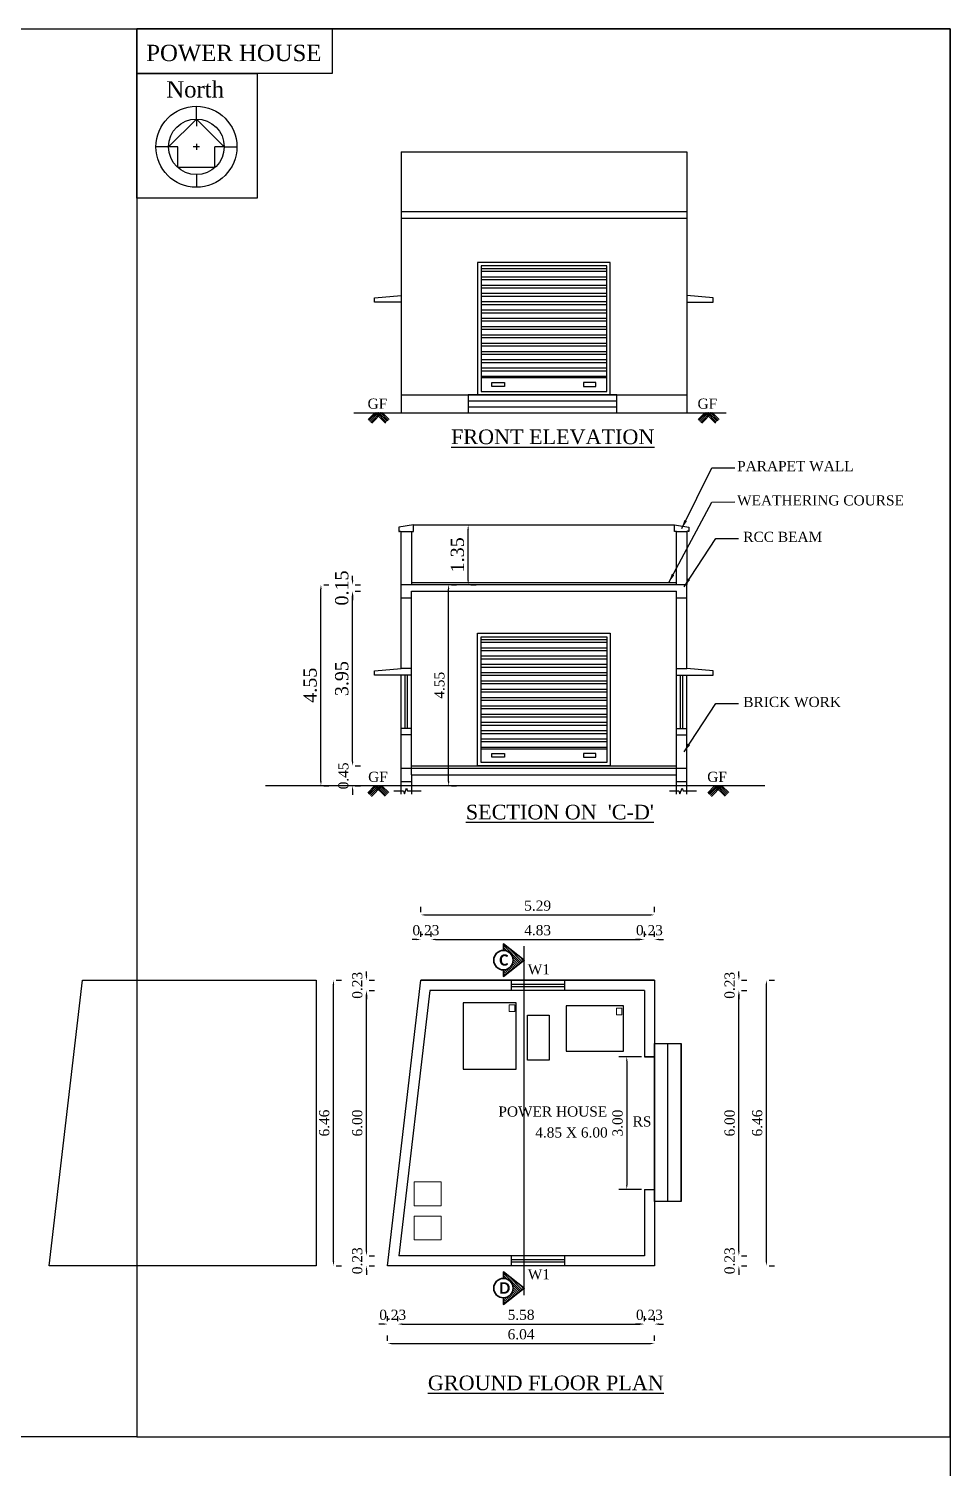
# Model space of a CAD drawing. Header units: metres. Extents: x 2754 to 3501, y 1112 to 1514.
# Drawn here: x 3397.81 to 3418.65, y 1410.12 to 1442.68 of the extents above; entities that cross this region are included whole.
import ezdxf

# ---------------------------------------------------------------- set-up
doc = ezdxf.new("R2010")
doc.units = ezdxf.units.M
doc.linetypes.add('CENTER2', pattern=[1.125, 0.75, -0.125, 0.125, -0.125])
doc.linetypes.add('CONTINULUS', pattern=[0])
for name, color, linetype in [('01-BRICK WALL', 1, 'Continuous'), ('AR-COLUMN', 2, 'Continuous'), ('AR-DOOR', 2, 'Continuous'), ('AR-THIN', 8, 'Continuous'), ('AR-WALL', 7, 'Continuous'), ('BLK_2_FLR_0_BLT_UP_AREA', 1, 'Continuous'), ('BLK_2_FLR_0_EXIT_WIDTH_DOOR', 2, 'Continuous'), ('BLK_2_FLR_0_URINAL', 235, 'Continuous'), ('BLK_2_FLR_0_WATER_CLOSET', 213, 'Continuous'), ('BLK_2_FLR_1_ROOF_AREA', 54, 'Continuous'), ('BLK_2_HT_OF_BLDG', 5, 'Continuous'), ('BLK_2_LVL_0_METER_ROOM', 14, 'Continuous'), ('BLK_2_PLINTH_HEIGHT', 7, 'Continuous')]:
    doc.layers.add(name, color=color, linetype=linetype)
doc.layers.add('BLK_2_FLR_0_WASH', color=243, linetype='Continuous', lineweight=5)
doc.layers.add('Wall', color=4, linetype='Continuous', lineweight=35)
doc.styles.add('ANAND', font='times.ttf')
doc.styles.add('MtXpl_Calibri', font='calibrib.ttf')
doc.styles.add('X', font='times.ttf')
doc.dimstyles.new('V1', dxfattribs={"dimtxt": 0.23, "dimasz": 0.1, "dimexe": 0.18, "dimexo": 0.0625, "dimgap": 0.09, "dimtad": 1, "dimzin": 0, "dimdsep": 46, "dimtxsty": 'ANAND', "dimcen": 0.09, "dimadec": 0, "dimazin": 0, "dimtfac": 1, "dimtix": 1, "dimtofl": 0, "dimtmove": 2, "dimatfit": 0, "dimfxl": 0, "dimtolj": 1, "dimtzin": 0, "dimarcsym": 0})

# ---------------------------------------------------------------- blocks, each defined once
blk = doc.blocks.new('*D598')
at = {"layer": 'BLK_2_PLINTH_HEIGHT', "color": 0, "lineweight": -2, "ltscale": 400}
for p, q in [((3405.136, 1426.103), (3405.136, 1426.203)), ((3405.198, 1426.003), (3405.316, 1426.003)), ((3405.136, 1425.453), (3405.136, 1425.353)), ((3405.198, 1425.553), (3405.316, 1425.553))]:
    blk.add_line(p, q, dxfattribs=at)
at = {"layer": 'BLK_2_PLINTH_HEIGHT', "color": 0, "ltscale": 400}
for points in [[(3405.119, 1426.103), (3405.153, 1426.103), (3405.136, 1426.003)], [(3405.119, 1425.453), (3405.153, 1425.453), (3405.136, 1425.553)]]:
    blk.add_solid(points, dxfattribs=at)
at = {"layer": 'Defpoints', "color": 0, "ltscale": 400}
for p in [(3405.136, 1426.003), (3405.136, 1426.003), (3405.136, 1425.553)]:
    blk.add_point(p, dxfattribs=at)
at = {"layer": 'BLK_2_PLINTH_HEIGHT', "color": 0, "ltscale": 400, "insert": (3404.929, 1425.778), "char_height": 0.23, "attachment_point": 5, "rotation": 90, "style": 'ANAND'}
blk.add_mtext('\\A1;0.45', dxfattribs=at)
blk = doc.blocks.new('*D599')
at = {"color": 0, "lineweight": -2}
for p, q in [((3405.198, 1429.953), (3405.316, 1429.953)), ((3405.136, 1426.103), (3405.136, 1429.853)), ((3405.198, 1426.003), (3405.316, 1426.003))]:
    blk.add_line(p, q, dxfattribs=at)
at = {"color": 0}
for points in [[(3405.119, 1429.853), (3405.153, 1429.853), (3405.136, 1429.953)], [(3405.119, 1426.103), (3405.153, 1426.103), (3405.136, 1426.003)]]:
    blk.add_solid(points, dxfattribs=at)
at = {"layer": 'Defpoints', "color": 0}
for p in [(3405.136, 1429.953), (3405.136, 1429.953), (3405.136, 1426.003)]:
    blk.add_point(p, dxfattribs=at)
at = {"color": 0, "insert": (3404.893, 1427.978), "char_height": 0.3, "attachment_point": 5, "rotation": 90, "style": 'ANAND'}
blk.add_mtext('\\A1;3.95', dxfattribs=at)
blk = doc.blocks.new('*D600')
at = {"color": 0, "lineweight": -2}
for p, q in [((3405.136, 1430.203), (3405.136, 1430.303)), ((3405.198, 1430.103), (3405.316, 1430.103)), ((3405.198, 1429.953), (3405.316, 1429.953)), ((3405.136, 1429.853), (3405.136, 1429.753))]:
    blk.add_line(p, q, dxfattribs=at)
at = {"color": 0}
for points in [[(3405.119, 1430.203), (3405.153, 1430.203), (3405.136, 1430.103)], [(3405.119, 1429.853), (3405.153, 1429.853), (3405.136, 1429.953)]]:
    blk.add_solid(points, dxfattribs=at)
at = {"layer": 'Defpoints', "color": 0}
for p in [(3405.136, 1430.103), (3405.136, 1430.103), (3405.136, 1429.953)]:
    blk.add_point(p, dxfattribs=at)
at = {"color": 0, "insert": (3404.893, 1430.028), "char_height": 0.3, "attachment_point": 5, "rotation": 90, "style": 'ANAND'}
blk.add_mtext('\\A1;0.15', dxfattribs=at)
blk = doc.blocks.new('*D618')
at = {"color": 0, "lineweight": -2}
for p, q in [((3407.751, 1430.203), (3407.751, 1431.353)), ((3407.813, 1431.453), (3407.931, 1431.453)), ((3407.813, 1430.103), (3407.931, 1430.103))]:
    blk.add_line(p, q, dxfattribs=at)
at = {"color": 0}
for points in [[(3407.734, 1431.353), (3407.767, 1431.353), (3407.751, 1431.453)], [(3407.734, 1430.203), (3407.767, 1430.203), (3407.751, 1430.103)]]:
    blk.add_solid(points, dxfattribs=at)
at = {"layer": 'Defpoints', "color": 0}
for p in [(3407.751, 1431.453), (3407.751, 1431.453), (3407.751, 1430.103)]:
    blk.add_point(p, dxfattribs=at)
at = {"color": 0, "insert": (3407.508, 1430.778), "char_height": 0.3, "attachment_point": 5, "rotation": 90, "style": 'ANAND'}
blk.add_mtext('\\A1;1.35', dxfattribs=at)
blk = doc.blocks.new('*D601')
at = {"color": 0, "lineweight": -2}
for p, q in [((3404.42, 1425.653), (3404.42, 1430.003)), ((3404.483, 1430.103), (3404.6, 1430.103)), ((3404.483, 1425.553), (3404.6, 1425.553))]:
    blk.add_line(p, q, dxfattribs=at)
at = {"color": 0}
for points in [[(3404.404, 1430.003), (3404.437, 1430.003), (3404.42, 1430.103)], [(3404.404, 1425.653), (3404.437, 1425.653), (3404.42, 1425.553)]]:
    blk.add_solid(points, dxfattribs=at)
at = {"layer": 'Defpoints', "color": 0}
for p in [(3404.42, 1430.103), (3404.42, 1430.103), (3404.42, 1425.553)]:
    blk.add_point(p, dxfattribs=at)
at = {"color": 0, "insert": (3404.177, 1427.828), "char_height": 0.3, "attachment_point": 5, "rotation": 90, "style": 'ANAND'}
blk.add_mtext('\\A1;4.55', dxfattribs=at)
blk = doc.blocks.new('*D606')
at = {"color": 0, "lineweight": -2}
for p, q in [((3413.874, 1415.026), (3413.874, 1415.126)), ((3413.936, 1414.926), (3414.054, 1414.926)), ((3413.936, 1414.696), (3414.054, 1414.696)), ((3413.874, 1414.596), (3413.874, 1414.496))]:
    blk.add_line(p, q, dxfattribs=at)
at = {"color": 0}
for points in [[(3413.857, 1415.026), (3413.89, 1415.026), (3413.874, 1414.926)], [(3413.857, 1414.596), (3413.89, 1414.596), (3413.874, 1414.696)]]:
    blk.add_solid(points, dxfattribs=at)
at = {"layer": 'Defpoints', "color": 0}
for p in [(3413.874, 1414.926), (3413.874, 1414.926), (3413.874, 1414.696)]:
    blk.add_point(p, dxfattribs=at)
at = {"color": 0, "insert": (3413.666, 1414.811), "char_height": 0.23, "attachment_point": 5, "rotation": 90, "style": 'ANAND'}
blk.add_mtext('\\A1;0.23', dxfattribs=at)
blk = doc.blocks.new('*D607')
at = {"color": 0, "lineweight": -2}
for p, q in [((3413.874, 1415.026), (3413.874, 1420.826)), ((3413.936, 1420.926), (3414.054, 1420.926)), ((3413.936, 1414.926), (3414.054, 1414.926))]:
    blk.add_line(p, q, dxfattribs=at)
at = {"color": 0}
for points in [[(3413.857, 1420.826), (3413.89, 1420.826), (3413.874, 1420.926)], [(3413.857, 1415.026), (3413.89, 1415.026), (3413.874, 1414.926)]]:
    blk.add_solid(points, dxfattribs=at)
at = {"layer": 'Defpoints', "color": 0}
for p in [(3413.874, 1420.926), (3413.874, 1420.926), (3413.874, 1414.926)]:
    blk.add_point(p, dxfattribs=at)
at = {"color": 0, "insert": (3413.666, 1417.926), "char_height": 0.23, "attachment_point": 5, "rotation": 90, "style": 'ANAND'}
blk.add_mtext('\\A1;6.00', dxfattribs=at)
blk = doc.blocks.new('*D608')
at = {"color": 0, "lineweight": -2}
for p, q in [((3413.874, 1421.256), (3413.874, 1421.356)), ((3413.936, 1421.156), (3414.054, 1421.156)), ((3413.874, 1420.826), (3413.874, 1420.726)), ((3413.936, 1420.926), (3414.054, 1420.926))]:
    blk.add_line(p, q, dxfattribs=at)
at = {"color": 0}
for points in [[(3413.857, 1421.256), (3413.89, 1421.256), (3413.874, 1421.156)], [(3413.857, 1420.826), (3413.89, 1420.826), (3413.874, 1420.926)]]:
    blk.add_solid(points, dxfattribs=at)
at = {"layer": 'Defpoints', "color": 0}
for p in [(3413.874, 1421.156), (3413.874, 1421.156), (3413.874, 1420.926)]:
    blk.add_point(p, dxfattribs=at)
at = {"color": 0, "insert": (3413.666, 1421.041), "char_height": 0.23, "attachment_point": 5, "rotation": 90, "style": 'ANAND'}
blk.add_mtext('\\A1;0.23', dxfattribs=at)
blk = doc.blocks.new('*D609')
at = {"color": 0, "lineweight": -2}
for p, q in [((3414.559, 1421.156), (3414.676, 1421.156)), ((3414.496, 1414.796), (3414.496, 1421.056)), ((3414.559, 1414.696), (3414.676, 1414.696))]:
    blk.add_line(p, q, dxfattribs=at)
at = {"color": 0}
for points in [[(3414.48, 1421.056), (3414.513, 1421.056), (3414.496, 1421.156)], [(3414.48, 1414.796), (3414.513, 1414.796), (3414.496, 1414.696)]]:
    blk.add_solid(points, dxfattribs=at)
at = {"layer": 'Defpoints', "color": 0}
for p in [(3414.496, 1421.156), (3414.496, 1421.156), (3414.496, 1414.696)]:
    blk.add_point(p, dxfattribs=at)
at = {"color": 0, "insert": (3414.289, 1417.926), "char_height": 0.23, "attachment_point": 5, "rotation": 90, "style": 'ANAND'}
blk.add_mtext('\\A1;6.46', dxfattribs=at)
blk = doc.blocks.new('*D602')
at = {"color": 0, "lineweight": -2}
for p, q in [((3405.45, 1415.026), (3405.45, 1415.126)), ((3405.513, 1414.926), (3405.63, 1414.926)), ((3405.513, 1414.696), (3405.63, 1414.696)), ((3405.45, 1414.596), (3405.45, 1414.496))]:
    blk.add_line(p, q, dxfattribs=at)
at = {"color": 0}
for points in [[(3405.434, 1415.026), (3405.467, 1415.026), (3405.45, 1414.926)], [(3405.434, 1414.596), (3405.467, 1414.596), (3405.45, 1414.696)]]:
    blk.add_solid(points, dxfattribs=at)
at = {"layer": 'Defpoints', "color": 0}
for p in [(3405.45, 1414.926), (3405.45, 1414.926), (3405.45, 1414.696)]:
    blk.add_point(p, dxfattribs=at)
at = {"color": 0, "insert": (3405.243, 1414.811), "char_height": 0.23, "attachment_point": 5, "rotation": 90, "style": 'ANAND'}
blk.add_mtext('\\A1;0.23', dxfattribs=at)
blk = doc.blocks.new('*D603')
at = {"color": 0, "lineweight": -2}
for p, q in [((3405.45, 1415.026), (3405.45, 1420.826)), ((3405.513, 1420.926), (3405.63, 1420.926)), ((3405.513, 1414.926), (3405.63, 1414.926))]:
    blk.add_line(p, q, dxfattribs=at)
at = {"color": 0}
for points in [[(3405.434, 1420.826), (3405.467, 1420.826), (3405.45, 1420.926)], [(3405.434, 1415.026), (3405.467, 1415.026), (3405.45, 1414.926)]]:
    blk.add_solid(points, dxfattribs=at)
at = {"layer": 'Defpoints', "color": 0}
for p in [(3405.45, 1420.926), (3405.45, 1420.926), (3405.45, 1414.926)]:
    blk.add_point(p, dxfattribs=at)
at = {"color": 0, "insert": (3405.243, 1417.926), "char_height": 0.23, "attachment_point": 5, "rotation": 90, "style": 'ANAND'}
blk.add_mtext('\\A1;6.00', dxfattribs=at)
blk = doc.blocks.new('*D604')
at = {"color": 0, "lineweight": -2}
for p, q in [((3405.45, 1421.256), (3405.45, 1421.356)), ((3405.513, 1421.156), (3405.63, 1421.156)), ((3405.45, 1420.826), (3405.45, 1420.726)), ((3405.513, 1420.926), (3405.63, 1420.926))]:
    blk.add_line(p, q, dxfattribs=at)
at = {"color": 0}
for points in [[(3405.434, 1421.256), (3405.467, 1421.256), (3405.45, 1421.156)], [(3405.434, 1420.826), (3405.467, 1420.826), (3405.45, 1420.926)]]:
    blk.add_solid(points, dxfattribs=at)
at = {"layer": 'Defpoints', "color": 0}
for p in [(3405.45, 1421.156), (3405.45, 1421.156), (3405.45, 1420.926)]:
    blk.add_point(p, dxfattribs=at)
at = {"color": 0, "insert": (3405.243, 1421.041), "char_height": 0.23, "attachment_point": 5, "rotation": 90, "style": 'ANAND'}
blk.add_mtext('\\A1;0.23', dxfattribs=at)
blk = doc.blocks.new('*D605')
at = {"color": 0, "lineweight": -2}
for p, q in [((3404.766, 1421.156), (3404.884, 1421.156)), ((3404.704, 1414.796), (3404.704, 1421.056)), ((3404.766, 1414.696), (3404.884, 1414.696))]:
    blk.add_line(p, q, dxfattribs=at)
at = {"color": 0}
for points in [[(3404.687, 1421.056), (3404.72, 1421.056), (3404.704, 1421.156)], [(3404.687, 1414.796), (3404.72, 1414.796), (3404.704, 1414.696)]]:
    blk.add_solid(points, dxfattribs=at)
at = {"layer": 'Defpoints', "color": 0}
for p in [(3404.704, 1421.156), (3404.704, 1421.156), (3404.704, 1414.696)]:
    blk.add_point(p, dxfattribs=at)
at = {"color": 0, "insert": (3404.496, 1417.926), "char_height": 0.23, "attachment_point": 5, "rotation": 90, "style": 'ANAND'}
blk.add_mtext('\\A1;6.46', dxfattribs=at)
blk = doc.blocks.new('*D610')
at = {"color": 0, "lineweight": -2}
for p, q in [((3405.829, 1413.379), (3405.729, 1413.379)), ((3405.929, 1413.442), (3405.929, 1413.559)), ((3406.159, 1413.442), (3406.159, 1413.559)), ((3406.259, 1413.379), (3406.359, 1413.379))]:
    blk.add_line(p, q, dxfattribs=at)
at = {"color": 0}
for points in [[(3405.829, 1413.396), (3405.829, 1413.363), (3405.929, 1413.379)], [(3406.259, 1413.396), (3406.259, 1413.363), (3406.159, 1413.379)]]:
    blk.add_solid(points, dxfattribs=at)
at = {"layer": 'Defpoints', "color": 0}
for p in [(3405.929, 1413.379), (3406.159, 1413.379), (3406.159, 1413.379)]:
    blk.add_point(p, dxfattribs=at)
at = {"color": 0, "insert": (3406.044, 1413.587), "char_height": 0.23, "attachment_point": 5, "style": 'ANAND'}
blk.add_mtext('\\A1;0.23', dxfattribs=at)
blk = doc.blocks.new('*D611')
at = {"color": 0, "lineweight": -2}
for p, q in [((3406.159, 1413.442), (3406.159, 1413.559)), ((3406.259, 1413.379), (3411.635, 1413.379)), ((3411.735, 1413.442), (3411.735, 1413.559))]:
    blk.add_line(p, q, dxfattribs=at)
at = {"color": 0}
for points in [[(3406.259, 1413.396), (3406.259, 1413.363), (3406.159, 1413.379)], [(3411.635, 1413.396), (3411.635, 1413.363), (3411.735, 1413.379)]]:
    blk.add_solid(points, dxfattribs=at)
at = {"layer": 'Defpoints', "color": 0}
for p in [(3406.159, 1413.379), (3411.735, 1413.379), (3411.735, 1413.379)]:
    blk.add_point(p, dxfattribs=at)
at = {"color": 0, "insert": (3408.947, 1413.587), "char_height": 0.23, "attachment_point": 5, "style": 'ANAND'}
blk.add_mtext('\\A1;5.58', dxfattribs=at)
blk = doc.blocks.new('*D617')
at = {"color": 0, "lineweight": -2}
for p, q in [((3411.635, 1413.379), (3411.535, 1413.379)), ((3411.735, 1413.442), (3411.735, 1413.559)), ((3411.965, 1413.442), (3411.965, 1413.559)), ((3412.065, 1413.379), (3412.165, 1413.379))]:
    blk.add_line(p, q, dxfattribs=at)
at = {"color": 0}
for points in [[(3411.635, 1413.396), (3411.635, 1413.363), (3411.735, 1413.379)], [(3412.065, 1413.396), (3412.065, 1413.363), (3411.965, 1413.379)]]:
    blk.add_solid(points, dxfattribs=at)
at = {"layer": 'Defpoints', "color": 0}
for p in [(3411.735, 1413.379), (3411.965, 1413.379), (3411.965, 1413.379)]:
    blk.add_point(p, dxfattribs=at)
at = {"color": 0, "insert": (3411.85, 1413.587), "char_height": 0.23, "attachment_point": 5, "style": 'ANAND'}
blk.add_mtext('\\A1;0.23', dxfattribs=at)
blk = doc.blocks.new('*D612')
at = {"color": 0, "lineweight": -2}
for p, q in [((3405.929, 1413.001), (3405.929, 1413.119)), ((3411.965, 1413.001), (3411.965, 1413.119)), ((3406.029, 1412.939), (3411.865, 1412.939))]:
    blk.add_line(p, q, dxfattribs=at)
at = {"color": 0}
for points in [[(3406.029, 1412.955), (3406.029, 1412.922), (3405.929, 1412.939)], [(3411.865, 1412.955), (3411.865, 1412.922), (3411.965, 1412.939)]]:
    blk.add_solid(points, dxfattribs=at)
at = {"layer": 'Defpoints', "color": 0}
for p in [(3405.929, 1412.939), (3411.965, 1412.939), (3411.965, 1412.939)]:
    blk.add_point(p, dxfattribs=at)
at = {"color": 0, "insert": (3408.947, 1413.146), "char_height": 0.23, "attachment_point": 5, "style": 'ANAND'}
blk.add_mtext('\\A1;6.04', dxfattribs=at)
blk = doc.blocks.new('*D613')
at = {"color": 0, "lineweight": -2}
for p, q in [((3406.68, 1422.141), (3406.68, 1422.258)), ((3406.91, 1422.141), (3406.91, 1422.258)), ((3406.58, 1422.078), (3406.48, 1422.078)), ((3407.01, 1422.078), (3407.11, 1422.078))]:
    blk.add_line(p, q, dxfattribs=at)
at = {"color": 0}
for points in [[(3406.58, 1422.095), (3406.58, 1422.062), (3406.68, 1422.078)], [(3407.01, 1422.095), (3407.01, 1422.062), (3406.91, 1422.078)]]:
    blk.add_solid(points, dxfattribs=at)
at = {"layer": 'Defpoints', "color": 0}
for p in [(3406.68, 1422.078), (3406.91, 1422.078), (3406.91, 1422.078)]:
    blk.add_point(p, dxfattribs=at)
at = {"color": 0, "insert": (3406.795, 1422.286), "char_height": 0.23, "attachment_point": 5, "style": 'ANAND'}
blk.add_mtext('\\A1;0.23', dxfattribs=at)
blk = doc.blocks.new('*D614')
at = {"color": 0, "lineweight": -2}
for p, q in [((3406.91, 1422.141), (3406.91, 1422.258)), ((3411.735, 1422.141), (3411.735, 1422.258)), ((3407.01, 1422.078), (3411.635, 1422.078))]:
    blk.add_line(p, q, dxfattribs=at)
at = {"color": 0}
for points in [[(3407.01, 1422.095), (3407.01, 1422.062), (3406.91, 1422.078)], [(3411.635, 1422.095), (3411.635, 1422.062), (3411.735, 1422.078)]]:
    blk.add_solid(points, dxfattribs=at)
at = {"layer": 'Defpoints', "color": 0}
for p in [(3406.91, 1422.078), (3411.735, 1422.078), (3411.735, 1422.078)]:
    blk.add_point(p, dxfattribs=at)
at = {"color": 0, "insert": (3409.322, 1422.286), "char_height": 0.23, "attachment_point": 5, "style": 'ANAND'}
blk.add_mtext('\\A1;4.83', dxfattribs=at)
blk = doc.blocks.new('*D615')
at = {"color": 0, "lineweight": -2}
for p, q in [((3411.735, 1422.141), (3411.735, 1422.258)), ((3411.965, 1422.141), (3411.965, 1422.258)), ((3411.635, 1422.078), (3411.535, 1422.078)), ((3412.065, 1422.078), (3412.165, 1422.078))]:
    blk.add_line(p, q, dxfattribs=at)
at = {"color": 0}
for points in [[(3411.635, 1422.095), (3411.635, 1422.062), (3411.735, 1422.078)], [(3412.065, 1422.095), (3412.065, 1422.062), (3411.965, 1422.078)]]:
    blk.add_solid(points, dxfattribs=at)
at = {"layer": 'Defpoints', "color": 0}
for p in [(3411.735, 1422.078), (3411.965, 1422.078), (3411.965, 1422.078)]:
    blk.add_point(p, dxfattribs=at)
at = {"color": 0, "insert": (3411.85, 1422.286), "char_height": 0.23, "attachment_point": 5, "style": 'ANAND'}
blk.add_mtext('\\A1;0.23', dxfattribs=at)
blk = doc.blocks.new('*D616')
at = {"color": 0, "lineweight": -2}
for p, q in [((3406.68, 1422.696), (3406.68, 1422.813)), ((3411.965, 1422.696), (3411.965, 1422.813)), ((3406.78, 1422.633), (3411.865, 1422.633))]:
    blk.add_line(p, q, dxfattribs=at)
at = {"color": 0}
for points in [[(3406.78, 1422.65), (3406.78, 1422.617), (3406.68, 1422.633)], [(3411.865, 1422.65), (3411.865, 1422.617), (3411.965, 1422.633)]]:
    blk.add_solid(points, dxfattribs=at)
at = {"layer": 'Defpoints', "color": 0}
for p in [(3406.68, 1422.633), (3411.965, 1422.633), (3411.965, 1422.633)]:
    blk.add_point(p, dxfattribs=at)
at = {"color": 0, "insert": (3409.322, 1422.841), "char_height": 0.23, "attachment_point": 5, "style": 'ANAND'}
blk.add_mtext('\\A1;5.29', dxfattribs=at)
blk = doc.blocks.new('*D619')
at = {"layer": 'BLK_2_HT_OF_BLDG', "color": 0, "lineweight": -2}
for p, q in [((3407.308, 1425.653), (3407.308, 1430.003)), ((3407.371, 1430.103), (3407.488, 1430.103)), ((3407.371, 1425.553), (3407.488, 1425.553))]:
    blk.add_line(p, q, dxfattribs=at)
at = {"layer": 'BLK_2_HT_OF_BLDG', "color": 0}
for points in [[(3407.292, 1430.003), (3407.325, 1430.003), (3407.308, 1430.103)], [(3407.292, 1425.653), (3407.325, 1425.653), (3407.308, 1425.553)]]:
    blk.add_solid(points, dxfattribs=at)
at = {"layer": 'Defpoints', "color": 0}
for p in [(3407.308, 1430.103), (3407.308, 1430.103), (3407.308, 1425.553)]:
    blk.add_point(p, dxfattribs=at)
at = {"layer": 'BLK_2_HT_OF_BLDG', "color": 0, "insert": (3407.101, 1427.828), "char_height": 0.23, "attachment_point": 5, "rotation": 90, "style": 'ANAND'}
blk.add_mtext('\\A1;4.55', dxfattribs=at)
blk = doc.blocks.new('*D620')
at = {"layer": 'BLK_2_FLR_0_EXIT_WIDTH_DOOR', "color": 0, "lineweight": -2}
for p, q in [((3411.673, 1419.426), (3411.158, 1419.426)), ((3411.338, 1419.326), (3411.338, 1416.525)), ((3411.673, 1416.425), (3411.158, 1416.425))]:
    blk.add_line(p, q, dxfattribs=at)
at = {"layer": 'BLK_2_FLR_0_EXIT_WIDTH_DOOR', "color": 0}
for points in [[(3411.321, 1419.326), (3411.355, 1419.326), (3411.338, 1419.426)], [(3411.321, 1416.525), (3411.355, 1416.525), (3411.338, 1416.425)]]:
    blk.add_solid(points, dxfattribs=at)
at = {"layer": 'Defpoints', "color": 0}
for p in [(3411.735, 1419.426), (3411.338, 1416.425), (3411.735, 1416.425)]:
    blk.add_point(p, dxfattribs=at)
at = {"layer": 'BLK_2_FLR_0_EXIT_WIDTH_DOOR', "color": 0, "insert": (3411.131, 1417.926), "char_height": 0.23, "attachment_point": 5, "rotation": 90, "style": 'ANAND'}
blk.add_mtext('\\A1;3.00', dxfattribs=at)

msp = doc.modelspace()

# ---------------------------------------------------------------- hatches: boundary and pattern name
h = msp.add_hatch()
h.set_pattern_fill('ANSI32', color=256, scale=0.5, angle=135)
h.set_pattern_definition([(180, (-3496.97328, 1654.13006), (0, -0.1875), []), (180, (-3497.03578, 1654.19256), (0, -0.1875), [])])
h.paths.add_polyline_path([(3408.04493, 1434.78329), (3410.88478, 1434.78329), (3410.88478, 1437.31282), (3408.04493, 1437.31282)])
h = msp.add_hatch()
h.set_pattern_fill('ANSI32', color=256, scale=0.5, angle=135)
h.set_pattern_definition([(180, (-3493.54853, 1645.73983), (0, -0.1875), []), (180, (-3493.61103, 1645.80233), (0, -0.1875), [])])
h.paths.add_polyline_path([(3410.88478, 1428.92259), (3408.04493, 1428.92259), (3408.04493, 1426.39306), (3410.88478, 1426.39306)])
at = {"layer": 'Wall', "linetype": 'CONTINULUS'}
h = msp.add_hatch(dxfattribs=at)
h.set_pattern_fill('ANSI31', color=256, scale=0.297607, angle=90)
h.set_pattern_definition([(135, (8300.94309, -4168.0017), (-0.02630498744, -0.02630498744), [])])
h.paths.add_polyline_path([(3408.54849, 1421.97827), (3408.54849, 1421.82947, -1), (3408.54849, 1421.39046), (3408.54849, 1421.24165), (3409.01799, 1421.60908)])
h = msp.add_hatch(dxfattribs=at)
h.set_pattern_fill('ANSI31', color=256, scale=0.297607, angle=90)
h.set_pattern_definition([(135, (8300.94309, -4175.419824), (-0.02630498744, -0.02630498744), [])])
h.paths.add_polyline_path([(3408.54849, 1414.56015), (3408.54849, 1414.41134, -1), (3408.54849, 1413.97233), (3408.54849, 1413.82353), (3409.01799, 1414.19095)])

# ---------------------------------------------------------------- linework, layer by layer
at = {"extrusion": (0.000309918, 0.000108637, 1)}
for p, q in [((3401.60245, 1440.63546, 0.00004), (3401.60222, 1440.92286, 0.00001)), ((3401.60245, 1440.63546, 0.00004), (3400.97395, 1440.00599, 0.0003)), ((3401.60245, 1440.63546, 0.00004), (3401.60257, 1440.47534, 0.00005)), ((3401.60245, 1440.63546, 0.00004), (3402.23192, 1440.00696, -0.00009)), ((3400.97395, 1440.00599, 0.0003), (3400.68655, 1440.00577, 0.00039)), ((3401.18367, 1440.00615, 0.00023), (3400.97395, 1440.00599, 0.0003)), ((3401.18403, 1439.53729, 0.00029), (3401.18367, 1440.00615, 0.00023)), ((3401.67309, 1440.00653, 0.00008), (3401.53278, 1440.00642, 0.00013)), ((3401.60288, 1440.07663, 0.0001), (3401.60299, 1439.93632, 0.00011)), ((3402.23192, 1440.00696, -0.00009), (3402.0222, 1440.0068, -0.00003)), ((3402.02256, 1439.53794, 0.00003), (3402.0222, 1440.0068, -0.00003)), ((3402.23192, 1440.00696, -0.00009), (3402.51932, 1440.00719, -0.00018)), ((3402.02256, 1439.53794, 0.00003), (3401.18403, 1439.53729, 0.00029)), ((3401.60342, 1439.3775, 0.00017), (3401.60364, 1439.0901, 0.0002))]:
    msp.add_line(p, q, dxfattribs=at)
at = {"color": 6}
for p, q in [((3406.23486, 1439.89345), (3412.69486, 1439.89345)), ((3406.23486, 1439.89345), (3406.23486, 1433.99345)), ((3412.69486, 1439.89345), (3412.69486, 1433.99345)), ((3406.23486, 1438.54345), (3412.69486, 1438.54345)), ((3406.23486, 1438.39345), (3412.69486, 1438.39345)), ((3410.88478, 1434.78329), (3408.04493, 1434.78329)), ((3406.23486, 1434.39345), (3412.69486, 1434.39345)), ((3407.75248, 1434.26012), (3411.11424, 1434.26012)), ((3405.16265, 1433.99345), (3413.58256, 1433.99345)), ((3407.75248, 1434.12678), (3411.11424, 1434.12678)), ((3408.04493, 1426.39306), (3410.88478, 1426.39306))]:
    msp.add_line(p, q, dxfattribs=at)
at = {"color": 1, "linetype": 'ByBlock'}
for p, q in [((3405.63964, 1433.99345), (3405.48592, 1433.8364)), ((3405.68133, 1433.9939), (3405.50699, 1433.81578)), ((3405.72302, 1433.99434), (3405.52805, 1433.79516)), ((3405.76471, 1433.99479), (3405.54912, 1433.77454)), ((3405.8064, 1433.99523), (3405.57019, 1433.75391)), ((3405.63963, 1433.99479), (3405.87841, 1433.75601)), ((3405.68133, 1433.99479), (3405.89926, 1433.77685)), ((3405.72302, 1433.99479), (3405.92011, 1433.7977)), ((3405.76471, 1433.99479), (3405.94095, 1433.81855)), ((3405.80641, 1433.99479), (3405.9618, 1433.83939)), ((3413.10341, 1433.99345), (3412.94969, 1433.8364)), ((3413.1451, 1433.9939), (3412.97076, 1433.81578)), ((3413.18679, 1433.99434), (3412.99182, 1433.79516)), ((3413.22848, 1433.99479), (3413.01289, 1433.77454)), ((3413.27017, 1433.99523), (3413.03396, 1433.75391)), ((3413.1034, 1433.99479), (3413.34218, 1433.75601)), ((3413.1451, 1433.99479), (3413.36303, 1433.77685)), ((3413.18679, 1433.99479), (3413.38388, 1433.7977)), ((3413.22848, 1433.99479), (3413.40472, 1433.81855)), ((3413.27018, 1433.99479), (3413.42557, 1433.83939)), ((3405.63105, 1425.55322), (3405.47733, 1425.39617)), ((3405.67275, 1425.55366), (3405.4984, 1425.37555)), ((3405.71444, 1425.55411), (3405.51947, 1425.35493)), ((3405.75613, 1425.55455), (3405.54054, 1425.3343)), ((3405.79782, 1425.555), (3405.5616, 1425.31368)), ((3405.63105, 1425.55455), (3405.86983, 1425.31577)), ((3405.67274, 1425.55455), (3405.89067, 1425.33662)), ((3405.71443, 1425.55455), (3405.91152, 1425.35747)), ((3405.75613, 1425.55455), (3405.93237, 1425.37831)), ((3405.79782, 1425.55455), (3405.95321, 1425.39916)), ((3413.32243, 1425.55322), (3413.16871, 1425.39617)), ((3413.36412, 1425.55366), (3413.18977, 1425.37555)), ((3413.40581, 1425.55411), (3413.21084, 1425.35493)), ((3413.4475, 1425.55455), (3413.23191, 1425.3343)), ((3413.48919, 1425.555), (3413.25298, 1425.31368)), ((3413.32242, 1425.55455), (3413.5612, 1425.31577)), ((3413.36412, 1425.55455), (3413.58205, 1425.33662)), ((3413.40581, 1425.55455), (3413.6029, 1425.35747)), ((3413.4475, 1425.55455), (3413.62374, 1425.37831)), ((3413.4892, 1425.55455), (3413.64459, 1425.39916))]:
    msp.add_line(p, q, dxfattribs=at)
at = {"linetype": 'CENTER2', "ltscale": 15}
msp.add_line((3409.01799, 1414.03502, -2.36722), (3409.01799, 1421.92691, -2.36722), dxfattribs=at)
for p, q in [((3405.92881, 1414.69588), (3406.67982, 1421.15588)), ((3406.88322, 1420.92588), (3406.18569, 1414.92588)), ((3412.26517, 1416.15325), (3412.26517, 1419.72731)), ((3412.56517, 1416.15325), (3412.56517, 1419.72731))]:
    msp.add_line(p, q)
at = {"color": 1}
msp.add_line((3411.73517, 1419.42643), (3411.96517, 1419.42643), dxfattribs=at)
at = {"color": 7}
msp.add_lwpolyline([(3333.89674, 1442.67609), (3418.65352, 1442.67609), (3418.65352, 1376.40439), (3333.89674, 1376.40439)], close=True, dxfattribs=at)
for points in [[(3333.89674, 1442.67609), (3400.25625, 1442.67609), (3400.25625, 1410.83222), (3333.89674, 1410.83222)], [(3400.25625, 1410.83222), (3418.65352, 1410.83222), (3418.65352, 1442.67609), (3400.25625, 1442.67609)], [(3400.25625, 1442.67609), (3404.67151, 1442.67609), (3404.67151, 1441.66579), (3400.25625, 1441.66579)], [(3400.25625, 1441.66579), (3402.98048, 1441.66579), (3402.98048, 1438.84379), (3400.25625, 1438.84379)], [(3411.96517, 1419.72731), (3412.56517, 1419.72731), (3412.56517, 1416.15325), (3411.96517, 1416.15325)]]:
    msp.add_lwpolyline(points, close=True)
at = {"color": 6}
for points in [[(3410.96541, 1437.39345), (3407.9643, 1437.39345), (3407.9643, 1434.39345), (3410.96541, 1434.39345)], [(3410.88478, 1437.31282), (3408.04493, 1437.31282), (3408.04493, 1434.47408), (3410.88478, 1434.47408)], [(3408.28828, 1434.67817), (3408.56902, 1434.67817), (3408.56902, 1434.5884), (3408.28828, 1434.5884)], [(3410.64143, 1434.67817), (3410.36069, 1434.67817), (3410.36069, 1434.5884), (3410.64143, 1434.5884)], [(3411.11424, 1434.39345), (3407.75248, 1434.39345), (3407.75248, 1433.99345), (3411.11424, 1433.99345)], [(3407.9643, 1429.00322), (3410.96541, 1429.00322), (3410.96541, 1426.00322), (3407.9643, 1426.00322)], [(3408.04493, 1428.92259), (3410.88478, 1428.92259), (3410.88478, 1426.08384), (3408.04493, 1426.08384)], [(3408.28828, 1426.28794), (3408.56902, 1426.28794), (3408.56902, 1426.19817), (3408.28828, 1426.19817)], [(3410.64143, 1426.28794), (3410.36069, 1426.28794), (3410.36069, 1426.19817), (3410.64143, 1426.19817)]]:
    msp.add_lwpolyline(points, close=True, dxfattribs=at)
msp.add_lwpolyline([(3411.73517, 1416.42533), (3411.96517, 1416.42533), (3411.96517, 1419.42643), (3411.73517, 1419.42643)])
at = {"extrusion": (0.000309918, 0.000108637, 1)}
for radius in [0.91638, 0.62898, 0.62898]:
    msp.add_circle((3401.60277, 1440.00635, 1.21076), radius, dxfattribs=at)
at = {"layer": 'AR-COLUMN'}
for p, q in [((3405.63486, 1436.59345), (3406.23486, 1436.64345)), ((3405.63486, 1436.49345), (3405.63486, 1436.59345)), ((3406.23486, 1436.49345), (3405.63486, 1436.49345)), ((3413.29486, 1436.59345), (3412.69486, 1436.64345)), ((3412.69486, 1436.49345), (3413.29486, 1436.49345)), ((3413.29486, 1436.49345), (3413.29486, 1436.59345)), ((3406.23486, 1429.80322), (3406.23486, 1430.10322)), ((3406.23486, 1430.10322), (3412.69486, 1430.10322)), ((3406.46486, 1429.80322), (3406.46486, 1429.95322)), ((3406.46486, 1429.95322), (3412.46486, 1429.95322)), ((3412.46486, 1429.80322), (3412.46486, 1429.95322)), ((3412.69486, 1429.80322), (3412.69486, 1430.10322)), ((3406.23486, 1429.80322), (3406.46486, 1429.80322)), ((3412.46486, 1429.80322), (3412.69486, 1429.80322)), ((3405.63486, 1428.15322), (3406.23486, 1428.20322)), ((3405.63486, 1428.05322), (3405.63486, 1428.15322)), ((3406.23486, 1428.05322), (3405.63486, 1428.05322)), ((3406.46486, 1428.20322), (3406.23486, 1428.20322)), ((3406.46486, 1428.05322), (3406.23486, 1428.05322)), ((3412.46486, 1428.20322), (3412.69486, 1428.20322)), ((3412.46486, 1428.05322), (3412.69486, 1428.05322)), ((3413.29486, 1428.15322), (3412.69486, 1428.20322)), ((3412.69486, 1428.05322), (3413.29486, 1428.05322)), ((3413.29486, 1428.05322), (3413.29486, 1428.15322)), ((3406.46486, 1426.85322), (3406.23486, 1426.85322)), ((3406.46486, 1426.70322), (3406.23486, 1426.70322)), ((3412.46486, 1426.85322), (3412.69486, 1426.85322)), ((3412.46486, 1426.70322), (3412.69486, 1426.70322)), ((3406.23486, 1425.95322), (3406.46486, 1425.95322)), ((3406.23486, 1425.65322), (3406.23486, 1425.95322)), ((3406.46486, 1425.95322), (3412.46486, 1425.95322)), ((3406.46486, 1425.80322), (3406.46486, 1425.95322)), ((3406.46486, 1425.80322), (3412.46486, 1425.80322)), ((3406.46486, 1425.80322), (3406.46486, 1425.36319)), ((3412.46486, 1425.95322), (3412.69486, 1425.95322)), ((3412.46486, 1425.80322), (3412.46486, 1425.95322)), ((3412.46486, 1425.36319), (3412.46486, 1425.80322)), ((3412.69486, 1425.36319), (3412.69486, 1425.95322)), ((3406.23486, 1425.36319), (3406.23486, 1425.65322)), ((3406.23486, 1425.65322), (3406.46486, 1425.65322)), ((3412.46486, 1425.65322), (3412.69486, 1425.65322))]:
    msp.add_line(p, q, dxfattribs=at)
at = {"layer": 'AR-DOOR'}
for p, q in [((3406.32486, 1426.85322), (3406.32486, 1428.05322)), ((3406.37486, 1426.85322), (3406.37486, 1428.05322)), ((3412.55486, 1426.85322), (3412.55486, 1428.05322)), ((3412.60486, 1426.85322), (3412.60486, 1428.05322)), ((3408.73345, 1420.92588), (3408.73345, 1421.15588)), ((3409.93345, 1420.92588), (3409.93345, 1421.15588)), ((3408.73345, 1421.06588), (3409.93345, 1421.06588)), ((3408.73345, 1421.01588), (3409.93345, 1421.01588)), ((3408.73345, 1414.69588), (3408.73345, 1414.92588)), ((3408.73345, 1414.83588), (3409.93345, 1414.83588)), ((3408.73345, 1414.78588), (3409.93345, 1414.78588)), ((3409.93345, 1414.69588), (3409.93345, 1414.92588))]:
    msp.add_line(p, q, dxfattribs=at)
at = {"layer": 'AR-THIN'}
for p, q in [((3406.51486, 1431.45322), (3412.41486, 1431.45322)), ((3406.46486, 1430.15322), (3412.46486, 1430.15322)), ((3406.46486, 1426.00322), (3412.46486, 1426.00322)), ((3414.45772, 1425.55322), (3403.16672, 1425.55322))]:
    msp.add_line(p, q, dxfattribs=at)
at = {"layer": 'AR-THIN', "linetype": 'Continuous', "ltscale": 0.02}
for points in [[(3406.07101, 1425.43693), (3406.28628, 1425.43693), (3406.31011, 1425.37144), (3406.35779, 1425.50242), (3406.38162, 1425.43693), (3406.68642, 1425.43693)], [(3412.30101, 1425.43693), (3412.51628, 1425.43693), (3412.54011, 1425.37144), (3412.58779, 1425.50242), (3412.61162, 1425.43693), (3412.91642, 1425.43693)]]:
    msp.add_lwpolyline(points, dxfattribs=at)
at = {"layer": 'AR-WALL'}
for p, q in [((3406.23486, 1428.20322), (3406.23486, 1429.80322)), ((3406.46486, 1425.95322), (3406.46486, 1429.80322)), ((3412.46486, 1425.95322), (3412.46486, 1429.80322)), ((3412.69486, 1428.20322), (3412.69486, 1429.80322)), ((3406.23486, 1425.95322), (3406.23486, 1428.05322)), ((3412.69486, 1425.95322), (3412.69486, 1428.05322))]:
    msp.add_line(p, q, dxfattribs=at)
at = {"layer": 'AR-WALL', "ltscale": 7}
for p, q in [((3411.96517, 1421.15588), (3406.67982, 1421.15588)), ((3411.73517, 1420.92588), (3406.88322, 1420.92588)), ((3411.73517, 1419.42643), (3411.96517, 1419.42643)), ((3411.96517, 1414.69588), (3405.92881, 1414.69588)), ((3411.73517, 1414.92588), (3406.18569, 1414.92588))]:
    msp.add_line(p, q, dxfattribs=at)
at = {"layer": 'AR-WALL'}
for points in [[(3406.46486, 1431.30322), (3406.51486, 1431.30322), (3406.51486, 1431.45322), (3406.18486, 1431.40322), (3406.18486, 1431.30322), (3406.19736, 1431.30322, -0.9250681), (3406.21801, 1431.30322), (3406.23486, 1431.30322)], [(3412.46486, 1431.30322), (3412.41486, 1431.30322), (3412.41486, 1431.45322), (3412.74486, 1431.40322), (3412.74486, 1431.30322), (3412.73235, 1431.30322, 0.9250681), (3412.7117, 1431.30322), (3412.69486, 1431.30322)]]:
    msp.add_lwpolyline(points, format="xyb", dxfattribs=at)
for points in [[(3406.23486, 1430.10322), (3406.23486, 1431.30322), (3406.46486, 1431.30322), (3406.46486, 1430.10322)], [(3412.46486, 1430.10322), (3412.46486, 1431.30322), (3412.69486, 1431.30322), (3412.69486, 1430.10322)]]:
    msp.add_lwpolyline(points, dxfattribs=at)
at = {"layer": 'AR-WALL', "ltscale": 7}
for points in [[(3411.96517, 1421.15588), (3411.96517, 1419.42643)], [(3411.73517, 1420.92588), (3411.73517, 1419.42643)], [(3411.73517, 1416.42533), (3411.73517, 1414.92588)], [(3411.96517, 1416.42533), (3411.96517, 1414.69588)]]:
    msp.add_lwpolyline(points, dxfattribs=at)
at = {"layer": 'BLK_2_FLR_0_BLT_UP_AREA', "color": 1}
msp.add_lwpolyline([(3411.96517, 1421.15588), (3411.96517, 1414.69588), (3405.92881, 1414.69588), (3406.67982, 1421.15588)], close=True, dxfattribs=at)
at = {"layer": 'BLK_2_FLR_0_URINAL', "ltscale": 400, "elevation": 0}
msp.add_lwpolyline([(3409.08891, 1420.36639), (3409.58236, 1420.36639), (3409.58236, 1419.35048), (3409.08891, 1419.35048)], close=True, dxfattribs=at)
at = {"layer": 'BLK_2_FLR_0_WASH', "color": 60, "elevation": 0}
for points in [[(3408.68087, 1420.5968), (3408.68087, 1420.4468), (3408.80336, 1420.4468), (3408.80336, 1420.5968)], [(3411.10346, 1420.5262), (3411.10346, 1420.3762), (3411.22596, 1420.3762), (3411.22596, 1420.5262)]]:
    msp.add_lwpolyline(points, close=True, dxfattribs=at)
at = {"layer": 'BLK_2_FLR_0_WASH', "color": 55}
for points in [[(3406.53252, 1416.59387), (3407.14212, 1416.59387), (3407.14212, 1416.05313), (3406.53252, 1416.05313)], [(3406.53252, 1415.8232), (3407.14212, 1415.8232), (3407.14212, 1415.28246), (3406.53252, 1415.28246)]]:
    msp.add_lwpolyline(points, close=True, dxfattribs=at)
at = {"layer": 'BLK_2_FLR_0_WATER_CLOSET', "color": 2, "ltscale": 400, "elevation": 0}
msp.add_lwpolyline([(3407.63896, 1419.14398), (3408.83896, 1419.14398), (3408.83896, 1420.64383), (3407.63896, 1420.64383)], close=True, dxfattribs=at)
at = {"layer": 'BLK_2_FLR_0_WATER_CLOSET', "color": 1, "elevation": 0}
msp.add_lwpolyline([(3409.96605, 1419.55472), (3411.26605, 1419.55472), (3411.26605, 1420.57397), (3409.96605, 1420.57397)], close=True, dxfattribs=at)
at = {"layer": 'BLK_2_FLR_1_ROOF_AREA', "color": 54}
msp.add_lwpolyline([(3404.30938, 1421.15588), (3404.30938, 1414.69588), (3398.27302, 1414.69588), (3399.02402, 1421.15588)], close=True, dxfattribs=at)
at = {"layer": 'BLK_2_LVL_0_METER_ROOM', "color": 14}
msp.add_lwpolyline([(3411.96517, 1421.15588), (3411.96517, 1414.69588), (3405.92881, 1414.69588), (3406.67982, 1421.15588)], close=True, dxfattribs=at)
at = {"layer": 'Wall', "linetype": 'CONTINULUS'}
for p, q in [((3408.54849, 1421.97827, 0.59181), (3409.01799, 1421.61085, -1.77542)), ((3408.54849, 1421.24165, 0.59181), (3409.01799, 1421.60908, -1.77542)), ((3408.54849, 1414.56015), (3409.01799, 1414.19272, -2.36722)), ((3408.54849, 1413.82353), (3409.01799, 1414.19095, -2.36722))]:
    msp.add_line(p, q, dxfattribs=at)
at = {"layer": 'Wall', "linetype": 'CONTINULUS', "elevation": 0.59181}
msp.add_lwpolyline([(3408.54849, 1421.39046), (3408.54849, 1421.24165), (3409.01799, 1421.60908), (3408.54849, 1421.97827), (3408.54849, 1421.82947, -0.41421356)], format="xyb", dxfattribs=at)
at = {"layer": 'Wall', "linetype": 'CONTINULUS'}
msp.add_lwpolyline([(3408.54849, 1413.97233), (3408.54849, 1413.82353), (3409.01799, 1414.19095), (3408.54849, 1414.56015), (3408.54849, 1414.41134, -0.41421356)], format="xyb", dxfattribs=at)
for centre in [(3408.54849, 1421.60996, 0.59181), (3408.54849, 1414.19184)]:
    msp.add_circle(centre, 0.21951, dxfattribs=at)

# ---------------------------------------------------------------- texts
at = {"extrusion": (-3.2926e-08, 0.000201323, 1), "style": 'X'}
for s, height, p in [('POWER HOUSE', 0.3702365, (3400.4699, 1441.94501, 0.25784)), ('North', 0.370237, (3400.9227, 1441.12072, 0.25767))]:
    msp.add_text(s, height=height, rotation=0.006955, dxfattribs=at).set_placement(p)
at = {"style": 'ANAND'}
for p in [(3405.47485, 1434.08178), (3412.93862, 1434.08178), (3405.48829, 1425.64154), (3413.15763, 1425.64154)]:
    msp.add_text('GF', height=0.23, dxfattribs=at).set_placement(p)
at = {"color": 7, "style": 'ANAND'}
for s, p in [('PARAPET WALL', (3413.83373, 1432.66921)), ('WEATHERING COURSE', (3413.83373, 1431.89556)), ('RCC BEAM', (3413.97312, 1431.0696)), ('BRICK WORK', (3413.97312, 1427.33555))]:
    msp.add_text(s, height=0.23, dxfattribs=at).set_placement(p)
at = {"extrusion": (-0.004843, 8.0398e-06, 0.999988), "style": 'ANAND'}
for s, p in [('W1', (3409.05916, 1421.2891, -16.49819)), ('RS', (3411.43058, 1417.84766, -16.5097)), ('W1', (3409.05916, 1414.39108, -16.49824))]:
    msp.add_text(s, height=0.23, dxfattribs=at).set_placement(p)
at = {"char_height": 0.3312, "attachment_point": 1, "style": 'ANAND'}
for s, width, insert in [('{\\LFRONT ELEVATION}', 4.9830991, (3407.36279, 1433.61317)), ("{\\LSECTION ON  'C-D'}", 4.9830991, (3407.69825, 1425.12514)), ('{\\LGROUND FLOOR PLAN}', 6.0575379, (3406.83896, 1412.21441))]:
    msp.add_mtext_dynamic_manual_height_columns(s, width=width, gutter_width=1, heights=[0], dxfattribs=dict(at, insert=insert))
at = {"char_height": 0.23, "width": 3.492202, "attachment_point": 3, "style": 'ANAND'}
for s, insert in [('{\\C7;POWER HOUSE}', (3410.89473, 1418.30154, 0)), ('{\\C7;4.85 X 6.00}', (3410.90727, 1417.82805, 0))]:
    msp.add_mtext(s, dxfattribs=dict(at, insert=insert))
at = {"layer": '01-BRICK WALL', "style": 'MtXpl_Calibri'}
for s, p in [('C', (3408.45335, 1421.48589, 0.83354)), ('D', (3408.45335, 1414.06777, 0.24173))]:
    msp.add_text(s, height=0.25515, dxfattribs=at).set_placement(p)

# ---------------------------------------------------------------- dimensions: what is measured, and where the dimension line sits
at = {"color": 7}
for p1, p2, picture, middle in [((3407.75054, 1430.10322), (3407.75054, 1431.45322), '*D618', (3407.50751, 1430.77822)), ((3405.13595, 1429.95322), (3405.13595, 1430.10322), '*D600', (3404.89292, 1430.02822)), ((3404.42021, 1425.55322), (3404.42021, 1430.10322), '*D601', (3404.17718, 1427.82822)), ((3405.13595, 1426.00322), (3405.13595, 1429.95322), '*D599', (3404.89292, 1427.97822))]:
    dim = msp.add_aligned_dim(p1=p1, p2=p2, distance=0, dimstyle='V1', override={"dimtxt": 0.3}, dxfattribs=at)
    dim.commit()
    dim.dimension.update_dxf_attribs({"geometry": picture, "text_midpoint": middle})
for base, p1, p2, picture, middle in [((3411.96517, 1422.63347), (3406.67982, 1422.63347), (3411.96517, 1422.63347), '*D616', (3409.3225, 1422.84079)), ((3406.90982, 1422.07838), (3406.67982, 1422.07838), (3406.90982, 1422.07838), '*D613', (3406.79482, 1422.2857)), ((3411.73517, 1422.07838), (3406.90982, 1422.07838), (3411.73517, 1422.07838), '*D614', (3409.3225, 1422.2857)), ((3411.96517, 1422.07838), (3411.73517, 1422.07838), (3411.96517, 1422.07838), '*D615', (3411.85017, 1422.2857)), ((3406.15881, 1413.37928), (3405.92881, 1413.37928), (3406.15881, 1413.37928), '*D610', (3406.04381, 1413.5866)), ((3411.73517, 1413.37928), (3406.15881, 1413.37928), (3411.73517, 1413.37928), '*D611', (3408.94699, 1413.5866)), ((3411.96517, 1413.37928), (3411.73517, 1413.37928), (3411.96517, 1413.37928), '*D617', (3411.85017, 1413.5866)), ((3411.96517, 1412.93855), (3405.92881, 1412.93855), (3411.96517, 1412.93855), '*D612', (3408.94699, 1413.14587))]:
    dim = msp.add_linear_dim(base=base, p1=p1, p2=p2, dimstyle='V1', override={"dimarcsym": 1})
    dim.commit()
    dim.dimension.update_dxf_attribs({"geometry": picture, "text_midpoint": middle})
for base, p1, p2, picture, middle in [((3404.70365, 1421.15588), (3404.70365, 1414.69588), (3404.70365, 1421.15588), '*D605', (3404.49633, 1417.92588)), ((3405.45031, 1421.15588), (3405.45031, 1420.92588), (3405.45031, 1421.15588), '*D604', (3405.24299, 1421.04088)), ((3413.87377, 1421.15588), (3413.87377, 1420.92588), (3413.87377, 1421.15588), '*D608', (3413.66645, 1421.04088)), ((3414.49617, 1421.15588), (3414.49617, 1414.69588), (3414.49617, 1421.15588), '*D609', (3414.28885, 1417.92588)), ((3405.45031, 1420.92588), (3405.45031, 1414.92588), (3405.45031, 1420.92588), '*D603', (3405.24299, 1417.92588)), ((3413.87377, 1420.92588), (3413.87377, 1414.92588), (3413.87377, 1420.92588), '*D607', (3413.66645, 1417.92588)), ((3405.45031, 1414.92588), (3405.45031, 1414.69588), (3405.45031, 1414.92588), '*D602', (3405.24299, 1414.81088)), ((3413.87377, 1414.92588), (3413.87377, 1414.69588), (3413.87377, 1414.92588), '*D606', (3413.66645, 1414.81088))]:
    dim = msp.add_linear_dim(base=base, p1=p1, p2=p2, angle=90, dimstyle='V1', override={"dimarcsym": 1})
    dim.commit()
    dim.dimension.update_dxf_attribs({"geometry": picture, "text_midpoint": middle})
at = {"layer": 'BLK_2_FLR_0_EXIT_WIDTH_DOOR'}
dim = msp.add_aligned_dim(p1=(3411.73517, 1419.42643), p2=(3411.73517, 1416.42533), distance=-0.39705, dimstyle='V1', dxfattribs=at)
dim.commit()
dim.dimension.update_dxf_attribs({"geometry": '*D620', "text_midpoint": (3411.1308, 1417.92588)})
at = {"layer": 'BLK_2_HT_OF_BLDG'}
dim = msp.add_aligned_dim(p1=(3407.30826, 1425.55322), p2=(3407.30826, 1430.10322), distance=0, dimstyle='V1', dxfattribs=at)
dim.commit()
dim.dimension.update_dxf_attribs({"geometry": '*D619', "text_midpoint": (3407.10094, 1427.82822)})
at = {"layer": 'BLK_2_PLINTH_HEIGHT', "ltscale": 400}
dim = msp.add_aligned_dim(p1=(3405.13595, 1425.55322), p2=(3405.13595, 1426.00322), distance=0, dimstyle='V1', dxfattribs=at)
dim.commit()
dim.dimension.update_dxf_attribs({"geometry": '*D598', "text_midpoint": (3404.92862, 1425.77822)})

# ---------------------------------------------------------------- leaders
at = {"color": 7, "linetype": 'ByBlock'}
for points in [[(3412.58056, 1431.37322), (3413.26516, 1432.74543), (3413.78364, 1432.74735)], [(3412.28939, 1430.15402), (3413.26516, 1431.97179), (3413.78364, 1431.97371)], [(3412.63315, 1430.05763), (3413.34966, 1431.14583), (3413.86814, 1431.14775)], [(3412.63315, 1426.32357), (3413.34966, 1427.41177), (3413.86814, 1427.41369)]]:
    msp.add_leader(points, dimstyle='V1', override={"dimasz": 0.2, "dimgap": 0.09, "dimtad": 0, "dimarcsym": 1}, dxfattribs=at)

doc.saveas('drawing.dxf')
